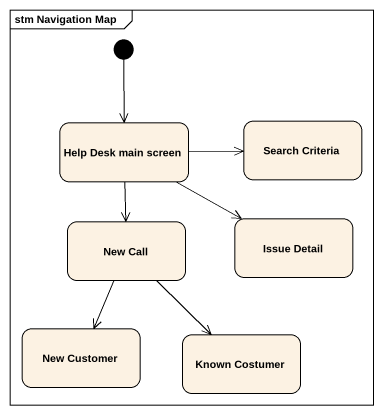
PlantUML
@startuml
mainframe stm Navigation Map
hide empty description
state "Help Desk main screen" as Help_Desk_main_screen
state "Search Criteria" as Search_Criteria
state "New Call" as New_Call
state "Issue Detail" as Issue_Detail
state "New Customer" as New_Customer
state "Known Costumer" as Known_Costumer
[*] --> Help_Desk_main_screen
Help_Desk_main_screen -right-> Search_Criteria
Help_Desk_main_screen --> New_Call
Help_Desk_main_screen -right-> Issue_Detail
New_Call --> New_Customer
New_Call --> Known_Costumer
@enduml
